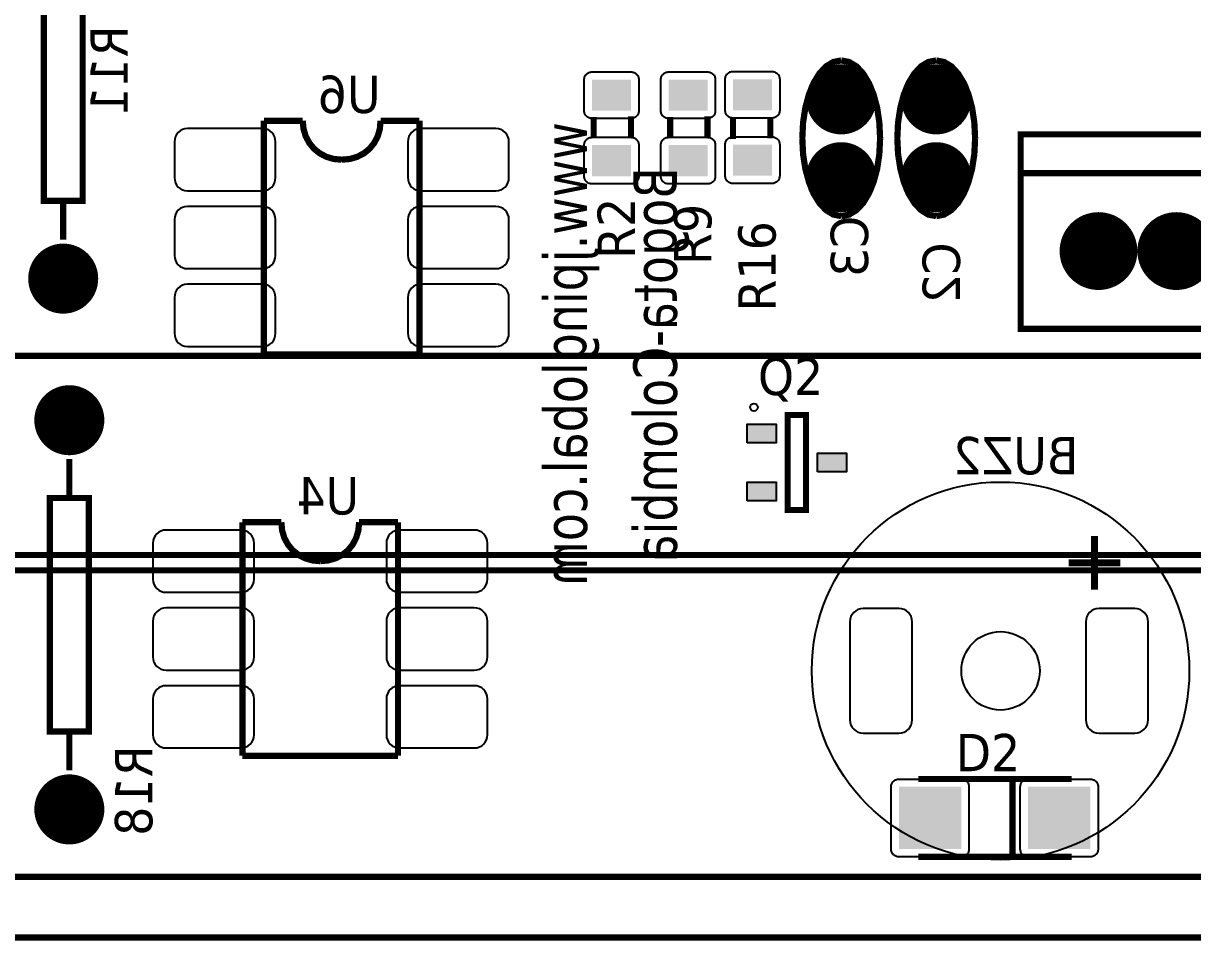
# Model space of a CAD drawing. Header units: millimetres. Extents: x 123.5 to 144.3, y 105.4 to 121.6.
# Drawn here: x 131.289 to 133.994, y 109.622 to 111.743 of the extents above; entities that cross this region are included whole.
import ezdxf

# ---------------------------------------------------------------- set-up
doc = ezdxf.new("R2010")
doc.units = ezdxf.units.MM
doc.layers.add('DESC', color=250, linetype='Continuous')
doc.styles.get("Standard").update_dxf_attribs({"font": 'tahoma.ttf'})

# ---------------------------------------------------------------- blocks, each defined once
blk = doc.blocks.new('RPAD')
blk.add_trace([(-0.5, -0.5), (-0.5, 0.5), (0.5, -0.5), (0.5, 0.5)])
blk = doc.blocks.new('EPAD')
at = {"const_width": 0.5}
blk.add_lwpolyline([(-0.25, 0, 1), (0.25, 0, 1)], format="xyb", close=True, dxfattribs=at)
blk = doc.blocks.new('CFLH-V Card')
for points, const_width in [([(125.6193, 110.8911), (131.2538, 110.8911), (131.2538, 114.343), (125.6193, 114.343), (125.6193, 110.8911)], 0.008), ([(125.6193, 110.8911), (131.2538, 110.8911), (131.2538, 114.343), (125.6193, 114.343), (125.6193, 110.8911)], 0.008), ([(125.6193, 110.8911), (131.2538, 110.8911), (131.2538, 114.343), (125.6193, 114.343), (125.6193, 110.8911)], 0.008), ([(127.988, 111.8375), (128.038, 111.8375), (128.038, 112.1375), (127.988, 112.1375), (127.988, 111.8375)], 0.008), ([(127.988, 111.8375), (128.038, 111.8375), (128.038, 112.1375), (127.988, 112.1375), (127.988, 111.8375)], 0.008), ([(127.988, 111.8375), (128.038, 111.8375), (128.038, 112.1375), (127.988, 112.1375), (127.988, 111.8375)], 0.008), ([(129.013, 112.0178), (129.0029, 112.0158), (128.9934, 112.0101), (128.9849, 112.0009), (128.9775, 111.9888), (128.9715, 111.9741), (128.9669, 111.9571), (128.964, 111.9382), (128.963, 111.9178)], 0.008), ([(129.013, 112.0178), (129.0029, 112.0158), (128.9934, 112.0101), (128.9849, 112.0009), (128.9775, 111.9888), (128.9715, 111.9741), (128.9669, 111.9571), (128.964, 111.9382), (128.963, 111.9178)], 0.008), ([(129.013, 112.0178), (129.0029, 112.0158), (128.9934, 112.0101), (128.9849, 112.0009), (128.9775, 111.9888), (128.9715, 111.9741), (128.9669, 111.9571), (128.964, 111.9382), (128.963, 111.9178)], 0.008), ([(129.013, 112.0178), (129.0232, 112.0158), (129.0327, 112.0101), (129.0412, 112.0009), (129.0485, 111.9888), (129.0546, 111.9741), (129.0592, 111.9571), (129.062, 111.9382), (129.063, 111.9178)], 0.008), ([(129.013, 112.0178), (129.0232, 112.0158), (129.0327, 112.0101), (129.0412, 112.0009), (129.0485, 111.9888), (129.0546, 111.9741), (129.0592, 111.9571), (129.062, 111.9382), (129.063, 111.9178)], 0.008), ([(129.013, 112.0178), (129.0232, 112.0158), (129.0327, 112.0101), (129.0412, 112.0009), (129.0485, 111.9888), (129.0546, 111.9741), (129.0592, 111.9571), (129.062, 111.9382), (129.063, 111.9178)], 0.008), ([(129.1351, 112.0178), (129.1249, 112.0158), (129.1155, 112.0101), (129.107, 112.0009), (129.0996, 111.9888), (129.0935, 111.9741), (129.089, 111.9571), (129.0861, 111.9382), (129.0851, 111.9178)], 0.008), ([(129.1351, 112.0178), (129.1249, 112.0158), (129.1155, 112.0101), (129.107, 112.0009), (129.0996, 111.9888), (129.0935, 111.9741), (129.089, 111.9571), (129.0861, 111.9382), (129.0851, 111.9178)], 0.008), ([(129.1351, 112.0178), (129.1249, 112.0158), (129.1155, 112.0101), (129.107, 112.0009), (129.0996, 111.9888), (129.0935, 111.9741), (129.089, 111.9571), (129.0861, 111.9382), (129.0851, 111.9178)], 0.008), ([(129.1351, 112.0178), (129.1453, 112.0158), (129.1547, 112.0101), (129.1632, 112.0009), (129.1706, 111.9888), (129.1766, 111.9741), (129.1812, 111.9571), (129.1841, 111.9382), (129.1851, 111.9178)], 0.008), ([(129.1351, 112.0178), (129.1453, 112.0158), (129.1547, 112.0101), (129.1632, 112.0009), (129.1706, 111.9888), (129.1766, 111.9741), (129.1812, 111.9571), (129.1841, 111.9382), (129.1851, 111.9178)], 0.008), ([(129.1351, 112.0178), (129.1453, 112.0158), (129.1547, 112.0101), (129.1632, 112.0009), (129.1706, 111.9888), (129.1766, 111.9741), (129.1812, 111.9571), (129.1841, 111.9382), (129.1851, 111.9178)], 0.008), ([(128.6948, 111.9181), (128.6948, 111.9451)], 0.008), ([(128.6948, 111.9181), (128.6948, 111.9451)], 0.008), ([(128.6948, 111.9181), (128.6948, 111.9451)], 0.008), ([(128.7428, 111.9181), (128.7428, 111.9461)], 0.008), ([(128.7428, 111.9181), (128.7428, 111.9461)], 0.008), ([(128.7428, 111.9181), (128.7428, 111.9461)], 0.008), ([(128.7932, 111.9181), (128.7932, 111.9451)], 0.008), ([(128.7932, 111.9181), (128.7932, 111.9451)], 0.008), ([(128.7932, 111.9181), (128.7932, 111.9451)], 0.008), ([(128.8412, 111.9181), (128.8412, 111.9461)], 0.008), ([(128.8412, 111.9181), (128.8412, 111.9461)], 0.008), ([(128.8412, 111.9181), (128.8412, 111.9461)], 0.008), ([(128.8739, 111.9447), (128.8739, 111.9167)], 0.008), ([(128.8739, 111.9447), (128.8739, 111.9167)], 0.008), ([(128.8739, 111.9447), (128.8739, 111.9167)], 0.008), ([(128.9219, 111.9447), (128.9219, 111.9177)], 0.008), ([(128.9219, 111.9447), (128.9219, 111.9177)], 0.008), ([(128.9219, 111.9447), (128.9219, 111.9177)], 0.008), ([(128.3209, 111.9403), (128.2709, 111.9403)], 0.008), ([(128.2709, 111.9403), (128.2709, 111.6403)], 0.008), ([(128.3209, 111.9403), (128.2709, 111.9403)], 0.008), ([(128.2709, 111.9403), (128.2709, 111.6403)], 0.008), ([(128.3209, 111.9403), (128.2709, 111.9403)], 0.008), ([(128.2709, 111.9403), (128.2709, 111.6403)], 0.008), ([(128.3709, 111.8903), (128.3607, 111.8912), (128.3513, 111.894), (128.3428, 111.8984), (128.3354, 111.9044), (128.3294, 111.9117), (128.3248, 111.9202), (128.3219, 111.9298), (128.3209, 111.9403)], 0.008), ([(128.3709, 111.8903), (128.3607, 111.8912), (128.3513, 111.894), (128.3428, 111.8984), (128.3354, 111.9044), (128.3294, 111.9117), (128.3248, 111.9202), (128.3219, 111.9298), (128.3209, 111.9403)], 0.008), ([(128.3709, 111.8903), (128.3607, 111.8912), (128.3513, 111.894), (128.3428, 111.8984), (128.3354, 111.9044), (128.3294, 111.9117), (128.3248, 111.9202), (128.3219, 111.9298), (128.3209, 111.9403)], 0.008), ([(128.3709, 111.8903), (128.3814, 111.8912), (128.391, 111.894), (128.3995, 111.8984), (128.4068, 111.9044), (128.4127, 111.9117), (128.4172, 111.9202), (128.42, 111.9298), (128.4209, 111.9403)], 0.008), ([(128.3709, 111.8903), (128.3814, 111.8912), (128.391, 111.894), (128.3995, 111.8984), (128.4068, 111.9044), (128.4127, 111.9117), (128.4172, 111.9202), (128.42, 111.9298), (128.4209, 111.9403)], 0.008), ([(128.3709, 111.8903), (128.3814, 111.8912), (128.391, 111.894), (128.3995, 111.8984), (128.4068, 111.9044), (128.4127, 111.9117), (128.4172, 111.9202), (128.42, 111.9298), (128.4209, 111.9403)], 0.008), ([(128.4709, 111.9403), (128.4209, 111.9403)], 0.008), ([(128.4709, 111.9403), (128.4209, 111.9403)], 0.008), ([(128.4709, 111.9403), (128.4209, 111.9403)], 0.008), ([(128.4709, 111.9403), (128.4709, 111.6403)], 0.008), ([(128.4709, 111.9403), (128.4709, 111.6403)], 0.008), ([(128.4709, 111.9403), (128.4709, 111.6403)], 0.008), ([(129.013, 111.8178), (129.0029, 111.8198), (128.9934, 111.8256), (128.9849, 111.8347), (128.9775, 111.8468), (128.9715, 111.8616), (128.9669, 111.8786), (128.964, 111.8974), (128.963, 111.9178)], 0.008), ([(129.013, 111.8178), (129.0029, 111.8198), (128.9934, 111.8256), (128.9849, 111.8347), (128.9775, 111.8468), (128.9715, 111.8616), (128.9669, 111.8786), (128.964, 111.8974), (128.963, 111.9178)], 0.008), ([(129.013, 111.8178), (129.0029, 111.8198), (128.9934, 111.8256), (128.9849, 111.8347), (128.9775, 111.8468), (128.9715, 111.8616), (128.9669, 111.8786), (128.964, 111.8974), (128.963, 111.9178)], 0.008), ([(129.013, 111.8178), (129.0232, 111.8198), (129.0327, 111.8256), (129.0412, 111.8347), (129.0485, 111.8468), (129.0546, 111.8616), (129.0592, 111.8786), (129.062, 111.8974), (129.063, 111.9178)], 0.008), ([(129.013, 111.8178), (129.0232, 111.8198), (129.0327, 111.8256), (129.0412, 111.8347), (129.0485, 111.8468), (129.0546, 111.8616), (129.0592, 111.8786), (129.062, 111.8974), (129.063, 111.9178)], 0.008), ([(129.013, 111.8178), (129.0232, 111.8198), (129.0327, 111.8256), (129.0412, 111.8347), (129.0485, 111.8468), (129.0546, 111.8616), (129.0592, 111.8786), (129.062, 111.8974), (129.063, 111.9178)], 0.008), ([(129.1351, 111.8178), (129.1249, 111.8198), (129.1155, 111.8256), (129.107, 111.8347), (129.0996, 111.8468), (129.0935, 111.8616), (129.089, 111.8786), (129.0861, 111.8974), (129.0851, 111.9178)], 0.008), ([(129.1351, 111.8178), (129.1249, 111.8198), (129.1155, 111.8256), (129.107, 111.8347), (129.0996, 111.8468), (129.0935, 111.8616), (129.089, 111.8786), (129.0861, 111.8974), (129.0851, 111.9178)], 0.008), ([(129.1351, 111.8178), (129.1249, 111.8198), (129.1155, 111.8256), (129.107, 111.8347), (129.0996, 111.8468), (129.0935, 111.8616), (129.089, 111.8786), (129.0861, 111.8974), (129.0851, 111.9178)], 0.008), ([(129.1351, 111.8178), (129.1453, 111.8198), (129.1547, 111.8256), (129.1632, 111.8347), (129.1706, 111.8468), (129.1766, 111.8616), (129.1812, 111.8786), (129.1841, 111.8974), (129.1851, 111.9178)], 0.008), ([(129.1351, 111.8178), (129.1453, 111.8198), (129.1547, 111.8256), (129.1632, 111.8347), (129.1706, 111.8468), (129.1766, 111.8616), (129.1812, 111.8786), (129.1841, 111.8974), (129.1851, 111.9178)], 0.008), ([(129.1351, 111.8178), (129.1453, 111.8198), (129.1547, 111.8256), (129.1632, 111.8347), (129.1706, 111.8468), (129.1766, 111.8616), (129.1812, 111.8786), (129.1841, 111.8974), (129.1851, 111.9178)], 0.008), ([(129.2437, 111.6729), (130.1437, 111.6729), (130.1437, 111.9229), (129.2437, 111.9229), (129.2437, 111.6729)], 0.008), ([(129.2437, 111.6729), (130.1437, 111.6729), (130.1437, 111.9229), (129.2437, 111.9229), (129.2437, 111.6729)], 0.008), ([(129.2437, 111.6729), (130.1437, 111.6729), (130.1437, 111.9229), (129.2437, 111.9229), (129.2437, 111.6729)], 0.008), ([(130.1437, 111.8729), (129.2437, 111.8729)], 0.008), ([(130.1437, 111.8729), (129.2437, 111.8729)], 0.008), ([(130.1437, 111.8729), (129.2437, 111.8729)], 0.008), ([(128.013, 111.7875), (128.013, 111.8375)], 0.008), ([(128.013, 111.7875), (128.013, 111.8375)], 0.008), ([(128.013, 111.7875), (128.013, 111.8375)], 0.008), ([(130.7524, 111.6383), (127.7603, 111.6383)], 0.008), ([(130.7524, 111.6383), (127.7603, 111.6383)], 0.008), ([(130.7524, 111.6383), (127.7603, 111.6383)], 0.008), ([(128.4709, 111.6403), (128.2709, 111.6403)], 0.008), ([(128.4709, 111.6403), (128.2709, 111.6403)], 0.008), ([(128.4709, 111.6403), (128.2709, 111.6403)], 0.008), ([(128.9441, 111.4403), (128.9678, 111.4403), (128.9678, 111.5623), (128.9441, 111.5623), (128.9441, 111.4403)], 0.00787), ([(128.9441, 111.4403), (128.9678, 111.4403), (128.9678, 111.5623), (128.9441, 111.5623), (128.9441, 111.4403)], 0.00787), ([(128.9441, 111.4403), (128.9678, 111.4403), (128.9678, 111.5623), (128.9441, 111.5623), (128.9441, 111.4403)], 0.00787), ([(128.0209, 111.4556), (128.0209, 111.5056)], 0.008), ([(128.0209, 111.4556), (128.0209, 111.5056)], 0.008), ([(128.0209, 111.4556), (128.0209, 111.5056)], 0.008), ([(127.9959, 111.1556), (128.0459, 111.1556), (128.0459, 111.4556), (127.9959, 111.4556), (127.9959, 111.1556)], 0.008), ([(127.9959, 111.1556), (128.0459, 111.1556), (128.0459, 111.4556), (127.9959, 111.4556), (127.9959, 111.1556)], 0.008), ([(127.9959, 111.1556), (128.0459, 111.1556), (128.0459, 111.4556), (127.9959, 111.4556), (127.9959, 111.1556)], 0.008), ([(128.2934, 111.4245), (128.2434, 111.4245)], 0.008), ([(128.2434, 111.4245), (128.2434, 111.1245)], 0.008), ([(128.2934, 111.4245), (128.2434, 111.4245)], 0.008), ([(128.2434, 111.4245), (128.2434, 111.1245)], 0.008), ([(128.2934, 111.4245), (128.2434, 111.4245)], 0.008), ([(128.2434, 111.4245), (128.2434, 111.1245)], 0.008), ([(128.3434, 111.3745), (128.3332, 111.3755), (128.3237, 111.3783), (128.3152, 111.3827), (128.3079, 111.3886), (128.3018, 111.396), (128.2972, 111.4045), (128.2944, 111.414), (128.2934, 111.4245)], 0.008), ([(128.3434, 111.3745), (128.3332, 111.3755), (128.3237, 111.3783), (128.3152, 111.3827), (128.3079, 111.3886), (128.3018, 111.396), (128.2972, 111.4045), (128.2944, 111.414), (128.2934, 111.4245)], 0.008), ([(128.3434, 111.3745), (128.3332, 111.3755), (128.3237, 111.3783), (128.3152, 111.3827), (128.3079, 111.3886), (128.3018, 111.396), (128.2972, 111.4045), (128.2944, 111.414), (128.2934, 111.4245)], 0.008), ([(128.3434, 111.3745), (128.3538, 111.3755), (128.3634, 111.3783), (128.3719, 111.3827), (128.3792, 111.3886), (128.3852, 111.396), (128.3896, 111.4045), (128.3924, 111.414), (128.3934, 111.4245)], 0.008), ([(128.3434, 111.3745), (128.3538, 111.3755), (128.3634, 111.3783), (128.3719, 111.3827), (128.3792, 111.3886), (128.3852, 111.396), (128.3896, 111.4045), (128.3924, 111.414), (128.3934, 111.4245)], 0.008), ([(128.3434, 111.3745), (128.3538, 111.3755), (128.3634, 111.3783), (128.3719, 111.3827), (128.3792, 111.3886), (128.3852, 111.396), (128.3896, 111.4045), (128.3924, 111.414), (128.3934, 111.4245)], 0.008), ([(128.4434, 111.4245), (128.3934, 111.4245)], 0.008), ([(128.4434, 111.4245), (128.3934, 111.4245)], 0.008), ([(128.4434, 111.4245), (128.3934, 111.4245)], 0.008), ([(128.4434, 111.4245), (128.4434, 111.1245)], 0.008), ([(128.4434, 111.4245), (128.4434, 111.1245)], 0.008), ([(128.4434, 111.4245), (128.4434, 111.1245)], 0.008), ([(131.1264, 111.3824), (127.3863, 111.3824)], 0.008), ([(131.1264, 111.3824), (127.3863, 111.3824)], 0.008), ([(131.1264, 111.3824), (127.3863, 111.3824)], 0.008), ([(131.1461, 111.3627), (127.3666, 111.3627)], 0.008), ([(131.1461, 111.3627), (127.3666, 111.3627)], 0.008), ([(131.1461, 111.3627), (127.3666, 111.3627)], 0.008), ([(128.0209, 111.1056), (128.0209, 111.1556)], 0.008), ([(128.0209, 111.1056), (128.0209, 111.1556)], 0.008), ([(128.0209, 111.1056), (128.0209, 111.1556)], 0.008), ([(128.4434, 111.1245), (128.2434, 111.1245)], 0.008), ([(128.4434, 111.1245), (128.2434, 111.1245)], 0.008), ([(128.4434, 111.1245), (128.2434, 111.1245)], 0.008), ([(129.1122, 111.0946), (129.3092, 111.0946)], 0.008), ([(129.1122, 111.0946), (129.3092, 111.0946)], 0.008), ([(129.1122, 111.0946), (129.3092, 111.0946)], 0.008), ([(129.2332, 111.0946), (129.2332, 110.9946)], 0.008), ([(129.2332, 111.0946), (129.2332, 110.9946)], 0.008), ([(129.2332, 111.0946), (129.2332, 110.9946)], 0.008), ([(129.3092, 110.9946), (129.1122, 110.9946)], 0.008), ([(129.3092, 110.9946), (129.1122, 110.9946)], 0.008), ([(129.3092, 110.9946), (129.1122, 110.9946)], 0.008), ([(131.1855, 110.969), (127.3272, 110.969)], 0.008), ([(131.1855, 110.969), (127.3272, 110.969)], 0.008), ([(131.1855, 110.969), (127.3272, 110.969)], 0.008)]:
    blk.add_lwpolyline(points, dxfattribs=dict(const_width=const_width))
for points in [[(128.6828, 111.9531), (128.6828, 111.9931), (128.6828, 111.9941), (128.683, 111.9951), (128.6832, 111.9961), (128.6835, 111.997), (128.6839, 111.9979), (128.6844, 111.9987), (128.685, 111.9995), (128.6857, 112.0002), (128.6864, 112.0008), (128.6871, 112.0014), (128.688, 112.0019), (128.6888, 112.0023), (128.6898, 112.0026), (128.6907, 112.0029), (128.6917, 112.003), (128.6928, 112.0031), (128.7428, 112.0031), (128.7438, 112.003), (128.7448, 112.0029), (128.7458, 112.0026), (128.7467, 112.0023), (128.7476, 112.0019), (128.7484, 112.0014), (128.7492, 112.0008), (128.7499, 112.0002), (128.7505, 111.9995), (128.7511, 111.9987), (128.7516, 111.9979), (128.752, 111.997), (128.7523, 111.9961), (128.7526, 111.9951), (128.7527, 111.9941), (128.7528, 111.9931), (128.7528, 111.9531), (128.7527, 111.952), (128.7526, 111.951), (128.7523, 111.9501), (128.752, 111.9491), (128.7516, 111.9483), (128.7511, 111.9474), (128.7505, 111.9467), (128.7499, 111.946), (128.7492, 111.9453), (128.7484, 111.9448), (128.7476, 111.9443), (128.7467, 111.9439), (128.7458, 111.9435), (128.7448, 111.9433), (128.7438, 111.9431), (128.7428, 111.9431), (128.6928, 111.9431), (128.6917, 111.9431), (128.6907, 111.9433), (128.6898, 111.9435), (128.6888, 111.9439), (128.688, 111.9443), (128.6871, 111.9448), (128.6864, 111.9453), (128.6857, 111.946), (128.685, 111.9467), (128.6844, 111.9474), (128.6839, 111.9483), (128.6835, 111.9491), (128.6832, 111.9501), (128.683, 111.951), (128.6828, 111.952), (128.6828, 111.9531)], [(128.7812, 111.9531), (128.7812, 111.9931), (128.7812, 111.9941), (128.7814, 111.9951), (128.7816, 111.9961), (128.782, 111.997), (128.7824, 111.9979), (128.7829, 111.9987), (128.7834, 111.9995), (128.7841, 112.0002), (128.7848, 112.0008), (128.7856, 112.0014), (128.7864, 112.0019), (128.7873, 112.0023), (128.7882, 112.0026), (128.7891, 112.0029), (128.7901, 112.003), (128.7912, 112.0031), (128.8412, 112.0031), (128.8422, 112.003), (128.8432, 112.0029), (128.8442, 112.0026), (128.8451, 112.0023), (128.846, 112.0019), (128.8468, 112.0014), (128.8476, 112.0008), (128.8483, 112.0002), (128.8489, 111.9995), (128.8495, 111.9987), (128.85, 111.9979), (128.8504, 111.997), (128.8507, 111.9961), (128.851, 111.9951), (128.8511, 111.9941), (128.8512, 111.9931), (128.8512, 111.9531), (128.8511, 111.952), (128.851, 111.951), (128.8507, 111.9501), (128.8504, 111.9491), (128.85, 111.9483), (128.8495, 111.9474), (128.8489, 111.9467), (128.8483, 111.946), (128.8476, 111.9453), (128.8468, 111.9448), (128.846, 111.9443), (128.8451, 111.9439), (128.8442, 111.9435), (128.8432, 111.9433), (128.8422, 111.9431), (128.8412, 111.9431), (128.7912, 111.9431), (128.7901, 111.9431), (128.7891, 111.9433), (128.7882, 111.9435), (128.7873, 111.9439), (128.7864, 111.9443), (128.7856, 111.9448), (128.7848, 111.9453), (128.7841, 111.946), (128.7834, 111.9467), (128.7829, 111.9474), (128.7824, 111.9483), (128.782, 111.9491), (128.7816, 111.9501), (128.7814, 111.951), (128.7812, 111.952), (128.7812, 111.9531)], [(128.9339, 111.9937), (128.9339, 111.9537), (128.9338, 111.9527), (128.9337, 111.9517), (128.9334, 111.9507), (128.9331, 111.9498), (128.9327, 111.9489), (128.9322, 111.9481), (128.9316, 111.9473), (128.931, 111.9466), (128.9303, 111.946), (128.9295, 111.9454), (128.9287, 111.9449), (128.9278, 111.9445), (128.9269, 111.9442), (128.9259, 111.9439), (128.9249, 111.9438), (128.9239, 111.9437), (128.8739, 111.9437), (128.8728, 111.9438), (128.8718, 111.9439), (128.8709, 111.9442), (128.8699, 111.9445), (128.8691, 111.9449), (128.8682, 111.9454), (128.8675, 111.946), (128.8668, 111.9466), (128.8661, 111.9473), (128.8655, 111.9481), (128.8651, 111.9489), (128.8646, 111.9498), (128.8643, 111.9507), (128.8641, 111.9517), (128.8639, 111.9527), (128.8639, 111.9537), (128.8639, 111.9937), (128.8639, 111.9948), (128.8641, 111.9958), (128.8643, 111.9967), (128.8646, 111.9977), (128.8651, 111.9985), (128.8655, 111.9994), (128.8661, 112.0001), (128.8668, 112.0008), (128.8675, 112.0015), (128.8682, 112.002), (128.8691, 112.0025), (128.8699, 112.003), (128.8709, 112.0033), (128.8718, 112.0035), (128.8728, 112.0037), (128.8739, 112.0037), (128.9239, 112.0037), (128.9249, 112.0037), (128.9259, 112.0035), (128.9269, 112.0033), (128.9278, 112.003), (128.9287, 112.0025), (128.9295, 112.002), (128.9303, 112.0015), (128.931, 112.0008), (128.9316, 112.0001), (128.9322, 111.9994), (128.9327, 111.9985), (128.9331, 111.9977), (128.9334, 111.9967), (128.9337, 111.9958), (128.9338, 111.9948), (128.9339, 111.9937)], [(128.1559, 111.9133), (128.1559, 111.8673), (128.1563, 111.8638), (128.1572, 111.8606), (128.1588, 111.8577), (128.1608, 111.8552), (128.1633, 111.8531), (128.1662, 111.8516), (128.1694, 111.8506), (128.1729, 111.8503), (128.2689, 111.8503), (128.2724, 111.8506), (128.2756, 111.8516), (128.2785, 111.8531), (128.281, 111.8552), (128.2831, 111.8577), (128.2846, 111.8606), (128.2856, 111.8638), (128.2859, 111.8673), (128.2859, 111.9133), (128.2856, 111.9167), (128.2846, 111.92), (128.2831, 111.9228), (128.281, 111.9253), (128.2785, 111.9274), (128.2756, 111.929), (128.2724, 111.9299), (128.2689, 111.9303), (128.1729, 111.9303), (128.1694, 111.9299), (128.1662, 111.929), (128.1633, 111.9274), (128.1608, 111.9253), (128.1588, 111.9228), (128.1572, 111.92), (128.1563, 111.9167), (128.1559, 111.9133)], [(128.4559, 111.9133), (128.4559, 111.8673), (128.4563, 111.8638), (128.4572, 111.8606), (128.4588, 111.8577), (128.4608, 111.8552), (128.4633, 111.8531), (128.4662, 111.8516), (128.4694, 111.8506), (128.4729, 111.8503), (128.5689, 111.8503), (128.5724, 111.8506), (128.5756, 111.8516), (128.5785, 111.8531), (128.581, 111.8552), (128.5831, 111.8577), (128.5846, 111.8606), (128.5856, 111.8638), (128.5859, 111.8673), (128.5859, 111.9133), (128.5856, 111.9167), (128.5846, 111.92), (128.5831, 111.9228), (128.581, 111.9253), (128.5785, 111.9274), (128.5756, 111.929), (128.5724, 111.9299), (128.5689, 111.9303), (128.4729, 111.9303), (128.4694, 111.9299), (128.4662, 111.929), (128.4633, 111.9274), (128.4608, 111.9253), (128.4588, 111.9228), (128.4572, 111.92), (128.4563, 111.9167), (128.4559, 111.9133)], [(128.6828, 111.8691), (128.6828, 111.9091), (128.6828, 111.9101), (128.683, 111.9111), (128.6832, 111.9121), (128.6835, 111.913), (128.6839, 111.9139), (128.6844, 111.9147), (128.685, 111.9155), (128.6857, 111.9162), (128.6864, 111.9168), (128.6871, 111.9174), (128.688, 111.9179), (128.6888, 111.9183), (128.6898, 111.9186), (128.6907, 111.9189), (128.6917, 111.919), (128.6928, 111.9191), (128.7428, 111.9191), (128.7438, 111.919), (128.7448, 111.9189), (128.7458, 111.9186), (128.7467, 111.9183), (128.7476, 111.9179), (128.7484, 111.9174), (128.7492, 111.9168), (128.7499, 111.9162), (128.7505, 111.9155), (128.7511, 111.9147), (128.7516, 111.9139), (128.752, 111.913), (128.7523, 111.9121), (128.7526, 111.9111), (128.7527, 111.9101), (128.7528, 111.9091), (128.7528, 111.8691), (128.7527, 111.868), (128.7526, 111.867), (128.7523, 111.8661), (128.752, 111.8651), (128.7516, 111.8643), (128.7511, 111.8634), (128.7505, 111.8627), (128.7499, 111.862), (128.7492, 111.8613), (128.7484, 111.8608), (128.7476, 111.8603), (128.7467, 111.8599), (128.7458, 111.8595), (128.7448, 111.8593), (128.7438, 111.8591), (128.7428, 111.8591), (128.6928, 111.8591), (128.6917, 111.8591), (128.6907, 111.8593), (128.6898, 111.8595), (128.6888, 111.8599), (128.688, 111.8603), (128.6871, 111.8608), (128.6864, 111.8613), (128.6857, 111.862), (128.685, 111.8627), (128.6844, 111.8634), (128.6839, 111.8643), (128.6835, 111.8651), (128.6832, 111.8661), (128.683, 111.867), (128.6828, 111.868), (128.6828, 111.8691)], [(128.7812, 111.8691), (128.7812, 111.9091), (128.7812, 111.9101), (128.7814, 111.9111), (128.7816, 111.9121), (128.782, 111.913), (128.7824, 111.9139), (128.7829, 111.9147), (128.7834, 111.9155), (128.7841, 111.9162), (128.7848, 111.9168), (128.7856, 111.9174), (128.7864, 111.9179), (128.7873, 111.9183), (128.7882, 111.9186), (128.7891, 111.9189), (128.7901, 111.919), (128.7912, 111.9191), (128.8412, 111.9191), (128.8422, 111.919), (128.8432, 111.9189), (128.8442, 111.9186), (128.8451, 111.9183), (128.846, 111.9179), (128.8468, 111.9174), (128.8476, 111.9168), (128.8483, 111.9162), (128.8489, 111.9155), (128.8495, 111.9147), (128.85, 111.9139), (128.8504, 111.913), (128.8507, 111.9121), (128.851, 111.9111), (128.8511, 111.9101), (128.8512, 111.9091), (128.8512, 111.8691), (128.8511, 111.868), (128.851, 111.867), (128.8507, 111.8661), (128.8504, 111.8651), (128.85, 111.8643), (128.8495, 111.8634), (128.8489, 111.8627), (128.8483, 111.862), (128.8476, 111.8613), (128.8468, 111.8608), (128.846, 111.8603), (128.8451, 111.8599), (128.8442, 111.8595), (128.8432, 111.8593), (128.8422, 111.8591), (128.8412, 111.8591), (128.7912, 111.8591), (128.7901, 111.8591), (128.7891, 111.8593), (128.7882, 111.8595), (128.7873, 111.8599), (128.7864, 111.8603), (128.7856, 111.8608), (128.7848, 111.8613), (128.7841, 111.862), (128.7834, 111.8627), (128.7829, 111.8634), (128.7824, 111.8643), (128.782, 111.8651), (128.7816, 111.8661), (128.7814, 111.867), (128.7812, 111.868), (128.7812, 111.8691)], [(128.9339, 111.9097), (128.9339, 111.8697), (128.9338, 111.8687), (128.9337, 111.8677), (128.9334, 111.8667), (128.9331, 111.8658), (128.9327, 111.8649), (128.9322, 111.8641), (128.9316, 111.8633), (128.931, 111.8626), (128.9303, 111.862), (128.9295, 111.8614), (128.9287, 111.8609), (128.9278, 111.8605), (128.9269, 111.8602), (128.9259, 111.8599), (128.9249, 111.8598), (128.9239, 111.8597), (128.8739, 111.8597), (128.8728, 111.8598), (128.8718, 111.8599), (128.8709, 111.8602), (128.8699, 111.8605), (128.8691, 111.8609), (128.8682, 111.8614), (128.8675, 111.862), (128.8668, 111.8626), (128.8661, 111.8633), (128.8655, 111.8641), (128.8651, 111.8649), (128.8646, 111.8658), (128.8643, 111.8667), (128.8641, 111.8677), (128.8639, 111.8687), (128.8639, 111.8697), (128.8639, 111.9097), (128.8639, 111.9108), (128.8641, 111.9118), (128.8643, 111.9127), (128.8646, 111.9137), (128.8651, 111.9145), (128.8655, 111.9154), (128.8661, 111.9161), (128.8668, 111.9168), (128.8675, 111.9175), (128.8682, 111.918), (128.8691, 111.9185), (128.8699, 111.919), (128.8709, 111.9193), (128.8718, 111.9195), (128.8728, 111.9197), (128.8739, 111.9197), (128.9239, 111.9197), (128.9249, 111.9197), (128.9259, 111.9195), (128.9269, 111.9193), (128.9278, 111.919), (128.9287, 111.9185), (128.9295, 111.918), (128.9303, 111.9175), (128.931, 111.9168), (128.9316, 111.9161), (128.9322, 111.9154), (128.9327, 111.9145), (128.9331, 111.9137), (128.9334, 111.9127), (128.9337, 111.9118), (128.9338, 111.9108), (128.9339, 111.9097)], [(128.1559, 111.8133), (128.1559, 111.7673), (128.1563, 111.7638), (128.1572, 111.7606), (128.1588, 111.7577), (128.1608, 111.7552), (128.1633, 111.7531), (128.1662, 111.7516), (128.1694, 111.7506), (128.1729, 111.7503), (128.2689, 111.7503), (128.2724, 111.7506), (128.2756, 111.7516), (128.2785, 111.7531), (128.281, 111.7552), (128.2831, 111.7577), (128.2846, 111.7606), (128.2856, 111.7638), (128.2859, 111.7673), (128.2859, 111.8133), (128.2856, 111.8167), (128.2846, 111.82), (128.2831, 111.8228), (128.281, 111.8253), (128.2785, 111.8274), (128.2756, 111.829), (128.2724, 111.8299), (128.2689, 111.8303), (128.1729, 111.8303), (128.1694, 111.8299), (128.1662, 111.829), (128.1633, 111.8274), (128.1608, 111.8253), (128.1588, 111.8228), (128.1572, 111.82), (128.1563, 111.8167), (128.1559, 111.8133)], [(128.4559, 111.8133), (128.4559, 111.7673), (128.4563, 111.7638), (128.4572, 111.7606), (128.4588, 111.7577), (128.4608, 111.7552), (128.4633, 111.7531), (128.4662, 111.7516), (128.4694, 111.7506), (128.4729, 111.7503), (128.5689, 111.7503), (128.5724, 111.7506), (128.5756, 111.7516), (128.5785, 111.7531), (128.581, 111.7552), (128.5831, 111.7577), (128.5846, 111.7606), (128.5856, 111.7638), (128.5859, 111.7673), (128.5859, 111.8133), (128.5856, 111.8167), (128.5846, 111.82), (128.5831, 111.8228), (128.581, 111.8253), (128.5785, 111.8274), (128.5756, 111.829), (128.5724, 111.8299), (128.5689, 111.8303), (128.4729, 111.8303), (128.4694, 111.8299), (128.4662, 111.829), (128.4633, 111.8274), (128.4608, 111.8253), (128.4588, 111.8228), (128.4572, 111.82), (128.4563, 111.8167), (128.4559, 111.8133)], [(128.1559, 111.7133), (128.1559, 111.6673), (128.1563, 111.6638), (128.1572, 111.6606), (128.1588, 111.6577), (128.1608, 111.6552), (128.1633, 111.6531), (128.1662, 111.6516), (128.1694, 111.6506), (128.1729, 111.6503), (128.2689, 111.6503), (128.2724, 111.6506), (128.2756, 111.6516), (128.2785, 111.6531), (128.281, 111.6552), (128.2831, 111.6577), (128.2846, 111.6606), (128.2856, 111.6638), (128.2859, 111.6673), (128.2859, 111.7133), (128.2856, 111.7167), (128.2846, 111.72), (128.2831, 111.7228), (128.281, 111.7253), (128.2785, 111.7274), (128.2756, 111.729), (128.2724, 111.7299), (128.2689, 111.7303), (128.1729, 111.7303), (128.1694, 111.7299), (128.1662, 111.729), (128.1633, 111.7274), (128.1608, 111.7253), (128.1588, 111.7228), (128.1572, 111.72), (128.1563, 111.7167), (128.1559, 111.7133)], [(128.4559, 111.7133), (128.4559, 111.6673), (128.4563, 111.6638), (128.4572, 111.6606), (128.4588, 111.6577), (128.4608, 111.6552), (128.4633, 111.6531), (128.4662, 111.6516), (128.4694, 111.6506), (128.4729, 111.6503), (128.5689, 111.6503), (128.5724, 111.6506), (128.5756, 111.6516), (128.5785, 111.6531), (128.581, 111.6552), (128.5831, 111.6577), (128.5846, 111.6606), (128.5856, 111.6638), (128.5859, 111.6673), (128.5859, 111.7133), (128.5856, 111.7167), (128.5846, 111.72), (128.5831, 111.7228), (128.581, 111.7253), (128.5785, 111.7274), (128.5756, 111.729), (128.5724, 111.7299), (128.5689, 111.7303), (128.4729, 111.7303), (128.4694, 111.7299), (128.4662, 111.729), (128.4633, 111.7274), (128.4608, 111.7253), (128.4588, 111.7228), (128.4572, 111.72), (128.4563, 111.7167), (128.4559, 111.7133)], [(128.8922, 111.5267), (128.8922, 111.5507), (128.9292, 111.5507), (128.9292, 111.5267), (128.8922, 111.5267)], [(128.9827, 111.4893), (128.9827, 111.5133), (129.0197, 111.5133), (129.0197, 111.4893), (128.9827, 111.4893)], [(128.8922, 111.4519), (128.8922, 111.4759), (128.9292, 111.4759), (128.9292, 111.4519), (128.8922, 111.4519)], [(128.1284, 111.3975), (128.1284, 111.3515), (128.1287, 111.348), (128.1297, 111.3448), (128.1312, 111.3419), (128.1333, 111.3394), (128.1358, 111.3374), (128.1387, 111.3358), (128.1419, 111.3349), (128.1454, 111.3345), (128.2414, 111.3345), (128.2448, 111.3349), (128.248, 111.3358), (128.2509, 111.3374), (128.2534, 111.3394), (128.2555, 111.3419), (128.257, 111.3448), (128.258, 111.348), (128.2584, 111.3515), (128.2584, 111.3975), (128.258, 111.401), (128.257, 111.4042), (128.2555, 111.4071), (128.2534, 111.4096), (128.2509, 111.4117), (128.248, 111.4132), (128.2448, 111.4142), (128.2414, 111.4145), (128.1454, 111.4145), (128.1419, 111.4142), (128.1387, 111.4132), (128.1358, 111.4117), (128.1333, 111.4096), (128.1312, 111.4071), (128.1297, 111.4042), (128.1287, 111.401), (128.1284, 111.3975)], [(128.4284, 111.3975), (128.4284, 111.3515), (128.4287, 111.348), (128.4297, 111.3448), (128.4312, 111.3419), (128.4333, 111.3394), (128.4358, 111.3374), (128.4387, 111.3358), (128.4419, 111.3349), (128.4454, 111.3345), (128.5414, 111.3345), (128.5448, 111.3349), (128.548, 111.3358), (128.5509, 111.3374), (128.5534, 111.3394), (128.5555, 111.3419), (128.557, 111.3448), (128.558, 111.348), (128.5584, 111.3515), (128.5584, 111.3975), (128.558, 111.401), (128.557, 111.4042), (128.5555, 111.4071), (128.5534, 111.4096), (128.5509, 111.4117), (128.548, 111.4132), (128.5448, 111.4142), (128.5414, 111.4145), (128.4454, 111.4145), (128.4419, 111.4142), (128.4387, 111.4132), (128.4358, 111.4117), (128.4333, 111.4096), (128.4312, 111.4071), (128.4297, 111.4042), (128.4287, 111.401), (128.4284, 111.3975)], [(128.1284, 111.2975), (128.1284, 111.2515), (128.1287, 111.248), (128.1297, 111.2448), (128.1312, 111.2419), (128.1333, 111.2394), (128.1358, 111.2374), (128.1387, 111.2358), (128.1419, 111.2349), (128.1454, 111.2345), (128.2414, 111.2345), (128.2448, 111.2349), (128.248, 111.2358), (128.2509, 111.2374), (128.2534, 111.2394), (128.2555, 111.2419), (128.257, 111.2448), (128.258, 111.248), (128.2584, 111.2515), (128.2584, 111.2975), (128.258, 111.301), (128.257, 111.3042), (128.2555, 111.3071), (128.2534, 111.3096), (128.2509, 111.3117), (128.248, 111.3132), (128.2448, 111.3142), (128.2414, 111.3145), (128.1454, 111.3145), (128.1419, 111.3142), (128.1387, 111.3132), (128.1358, 111.3117), (128.1333, 111.3096), (128.1312, 111.3071), (128.1297, 111.3042), (128.1287, 111.301), (128.1284, 111.2975)], [(128.4284, 111.2975), (128.4284, 111.2515), (128.4287, 111.248), (128.4297, 111.2448), (128.4312, 111.2419), (128.4333, 111.2394), (128.4358, 111.2374), (128.4387, 111.2358), (128.4419, 111.2349), (128.4454, 111.2345), (128.5414, 111.2345), (128.5448, 111.2349), (128.548, 111.2358), (128.5509, 111.2374), (128.5534, 111.2394), (128.5555, 111.2419), (128.557, 111.2448), (128.558, 111.248), (128.5584, 111.2515), (128.5584, 111.2975), (128.558, 111.301), (128.557, 111.3042), (128.5555, 111.3071), (128.5534, 111.3096), (128.5509, 111.3117), (128.548, 111.3132), (128.5448, 111.3142), (128.5414, 111.3145), (128.4454, 111.3145), (128.4419, 111.3142), (128.4387, 111.3132), (128.4358, 111.3117), (128.4333, 111.3096), (128.4312, 111.3071), (128.4297, 111.3042), (128.4287, 111.301), (128.4284, 111.2975)], [(129.0872, 111.3136), (129.0412, 111.3136), (129.0377, 111.3132), (129.0345, 111.3123), (129.0316, 111.3107), (129.0291, 111.3087), (129.0271, 111.3062), (129.0255, 111.3033), (129.0246, 111.3), (129.0242, 111.2966), (129.0242, 111.1706), (129.0246, 111.1671), (129.0255, 111.1639), (129.0271, 111.161), (129.0291, 111.1585), (129.0316, 111.1564), (129.0345, 111.1549), (129.0377, 111.1539), (129.0412, 111.1536), (129.0872, 111.1536), (129.0907, 111.1539), (129.0939, 111.1549), (129.0968, 111.1564), (129.0993, 111.1585), (129.1014, 111.161), (129.1029, 111.1639), (129.1039, 111.1671), (129.1042, 111.1706), (129.1042, 111.2966), (129.1039, 111.3), (129.1029, 111.3033), (129.1014, 111.3062), (129.0993, 111.3087), (129.0968, 111.3107), (129.0939, 111.3123), (129.0907, 111.3132), (129.0872, 111.3136)], [(129.3904, 111.3136), (129.3444, 111.3136), (129.3409, 111.3132), (129.3377, 111.3123), (129.3348, 111.3107), (129.3323, 111.3087), (129.3302, 111.3062), (129.3287, 111.3033), (129.3277, 111.3), (129.3274, 111.2966), (129.3274, 111.1706), (129.3277, 111.1671), (129.3287, 111.1639), (129.3302, 111.161), (129.3323, 111.1585), (129.3348, 111.1564), (129.3377, 111.1549), (129.3409, 111.1539), (129.3444, 111.1536), (129.3904, 111.1536), (129.3938, 111.1539), (129.3971, 111.1549), (129.4, 111.1564), (129.4025, 111.1585), (129.4045, 111.161), (129.4061, 111.1639), (129.407, 111.1671), (129.4074, 111.1706), (129.4074, 111.2966), (129.407, 111.3), (129.4061, 111.3033), (129.4045, 111.3062), (129.4025, 111.3087), (129.4, 111.3107), (129.3971, 111.3123), (129.3938, 111.3132), (129.3904, 111.3136)], [(128.1284, 111.1975), (128.1284, 111.1515), (128.1287, 111.148), (128.1297, 111.1448), (128.1312, 111.1419), (128.1333, 111.1394), (128.1358, 111.1374), (128.1387, 111.1358), (128.1419, 111.1349), (128.1454, 111.1345), (128.2414, 111.1345), (128.2448, 111.1349), (128.248, 111.1358), (128.2509, 111.1374), (128.2534, 111.1394), (128.2555, 111.1419), (128.257, 111.1448), (128.258, 111.148), (128.2584, 111.1515), (128.2584, 111.1975), (128.258, 111.201), (128.257, 111.2042), (128.2555, 111.2071), (128.2534, 111.2096), (128.2509, 111.2117), (128.248, 111.2132), (128.2448, 111.2142), (128.2414, 111.2145), (128.1454, 111.2145), (128.1419, 111.2142), (128.1387, 111.2132), (128.1358, 111.2117), (128.1333, 111.2096), (128.1312, 111.2071), (128.1297, 111.2042), (128.1287, 111.201), (128.1284, 111.1975)], [(128.4284, 111.1975), (128.4284, 111.1515), (128.4287, 111.148), (128.4297, 111.1448), (128.4312, 111.1419), (128.4333, 111.1394), (128.4358, 111.1374), (128.4387, 111.1358), (128.4419, 111.1349), (128.4454, 111.1345), (128.5414, 111.1345), (128.5448, 111.1349), (128.548, 111.1358), (128.5509, 111.1374), (128.5534, 111.1394), (128.5555, 111.1419), (128.557, 111.1448), (128.558, 111.148), (128.5584, 111.1515), (128.5584, 111.1975), (128.558, 111.201), (128.557, 111.2042), (128.5555, 111.2071), (128.5534, 111.2096), (128.5509, 111.2117), (128.548, 111.2132), (128.5448, 111.2142), (128.5414, 111.2145), (128.4454, 111.2145), (128.4419, 111.2142), (128.4387, 111.2132), (128.4358, 111.2117), (128.4333, 111.2096), (128.4312, 111.2071), (128.4297, 111.2042), (128.4287, 111.201), (128.4284, 111.1975)], [(129.0872, 111.0946), (129.1672, 111.0946), (129.1683, 111.0945), (129.1693, 111.0944), (129.1702, 111.0942), (129.1711, 111.0938), (129.172, 111.0934), (129.1728, 111.0929), (129.1736, 111.0923), (129.1743, 111.0917), (129.175, 111.091), (129.1755, 111.0902), (129.176, 111.0894), (129.1764, 111.0885), (129.1768, 111.0876), (129.177, 111.0866), (129.1772, 111.0856), (129.1772, 111.0846), (129.1772, 111.0046), (129.1772, 111.0036), (129.177, 111.0026), (129.1768, 111.0016), (129.1764, 111.0007), (129.176, 110.9998), (129.1755, 110.999), (129.175, 110.9982), (129.1743, 110.9975), (129.1736, 110.9968), (129.1728, 110.9963), (129.172, 110.9958), (129.1711, 110.9954), (129.1702, 110.995), (129.1693, 110.9948), (129.1683, 110.9946), (129.1672, 110.9946), (129.0872, 110.9946), (129.0862, 110.9946), (129.0852, 110.9948), (129.0842, 110.995), (129.0833, 110.9954), (129.0824, 110.9958), (129.0816, 110.9963), (129.0808, 110.9968), (129.0801, 110.9975), (129.0795, 110.9982), (129.0789, 110.999), (129.0784, 110.9998), (129.078, 111.0007), (129.0777, 111.0016), (129.0774, 111.0026), (129.0773, 111.0036), (129.0772, 111.0046), (129.0772, 111.0846), (129.0773, 111.0856), (129.0774, 111.0866), (129.0777, 111.0876), (129.078, 111.0885), (129.0784, 111.0894), (129.0789, 111.0902), (129.0795, 111.091), (129.0801, 111.0917), (129.0808, 111.0923), (129.0816, 111.0929), (129.0824, 111.0934), (129.0833, 111.0938), (129.0842, 111.0942), (129.0852, 111.0944), (129.0862, 111.0945), (129.0872, 111.0946)], [(129.2532, 111.0946), (129.3332, 111.0946), (129.3343, 111.0945), (129.3353, 111.0944), (129.3362, 111.0942), (129.3371, 111.0938), (129.338, 111.0934), (129.3388, 111.0929), (129.3396, 111.0923), (129.3403, 111.0917), (129.341, 111.091), (129.3415, 111.0902), (129.342, 111.0894), (129.3424, 111.0885), (129.3428, 111.0876), (129.343, 111.0866), (129.3432, 111.0856), (129.3432, 111.0846), (129.3432, 111.0046), (129.3432, 111.0036), (129.343, 111.0026), (129.3428, 111.0016), (129.3424, 111.0007), (129.342, 110.9998), (129.3415, 110.999), (129.341, 110.9982), (129.3403, 110.9975), (129.3396, 110.9968), (129.3388, 110.9963), (129.338, 110.9958), (129.3371, 110.9954), (129.3362, 110.995), (129.3353, 110.9948), (129.3343, 110.9946), (129.3332, 110.9946), (129.2532, 110.9946), (129.2522, 110.9946), (129.2512, 110.9948), (129.2502, 110.995), (129.2493, 110.9954), (129.2484, 110.9958), (129.2476, 110.9963), (129.2468, 110.9968), (129.2461, 110.9975), (129.2455, 110.9982), (129.2449, 110.999), (129.2444, 110.9998), (129.244, 111.0007), (129.2437, 111.0016), (129.2434, 111.0026), (129.2433, 111.0036), (129.2432, 111.0046), (129.2432, 111.0846), (129.2433, 111.0856), (129.2434, 111.0866), (129.2437, 111.0876), (129.244, 111.0885), (129.2444, 111.0894), (129.2449, 111.0902), (129.2455, 111.091), (129.2461, 111.0917), (129.2468, 111.0923), (129.2476, 111.0929), (129.2484, 111.0934), (129.2493, 111.0938), (129.2502, 111.0942), (129.2512, 111.0944), (129.2522, 111.0945), (129.2532, 111.0946)]]:
    blk.add_lwpolyline(points, close=True)
for centre, radius in [((128.9008, 111.5722), 0.00492), ((128.9008, 111.5722), 0.00492), ((128.9008, 111.5722), 0.00492), ((129.2178, 111.2336), 0.2426), ((129.2178, 111.2336), 0.2426), ((129.2178, 111.2336), 0.2426), ((129.2178, 111.2336), 0.0504), ((129.2178, 111.2336), 0.0504), ((129.2178, 111.2336), 0.0504)]:
    blk.add_circle(centre, radius)
for name, p, xscale, yscale in [('EPAD', (129.013, 111.9678), 0.09, 0.09), ('EPAD', (129.1351, 111.9678), 0.09, 0.09), ('EPAD', (129.013, 111.8678), 0.09, 0.09), ('EPAD', (129.1351, 111.8678), 0.09, 0.09), ('EPAD', (129.3437, 111.7729), 0.1, 0.1), ('EPAD', (129.4437, 111.7729), 0.1, 0.1), ('EPAD', (128.013, 111.7375), 0.09, 0.09), ('EPAD', (128.0209, 111.5556), 0.09, 0.09), ('EPAD', (128.0209, 111.0556), 0.09, 0.09), ('RPAD', (129.1272, 111.0446), 0.08, 0.08), ('RPAD', (129.2932, 111.0446), 0.08, 0.08)]:
    blk.add_blockref(name, p, dxfattribs=dict(xscale=xscale, yscale=yscale))
for p, xscale, yscale, rotation in [((128.7178, 111.9731), 0.04, 0.05, 90), ((128.8162, 111.9731), 0.04, 0.05, 90), ((128.8989, 111.9737), 0.04, 0.05, 270), ((128.7178, 111.8891), 0.04, 0.05, 90), ((128.8162, 111.8891), 0.04, 0.05, 90), ((128.8989, 111.8897), 0.04, 0.05, 270), ((128.9107, 111.5387), 0.024, 0.037, 90), ((129.0012, 111.5013), 0.024, 0.037, 90), ((128.9107, 111.4639), 0.024, 0.037, 90)]:
    blk.add_blockref('RPAD', p, dxfattribs=dict(xscale=xscale, yscale=yscale, rotation=rotation))
at = {"text_generation_flag": 2}
for s, height, width, p in [('R11', 0.048, 1.041667, (128.096, 112.0625)), ('R11', 0.048, 1.041667, (128.096, 112.0625)), ('R11', 0.048, 1.041667, (128.096, 112.0625)), ('www.jpinglobal.com', 0.056, 0.892857, (128.6862, 111.9385)), ('www.jpinglobal.com', 0.056, 0.892857, (128.6862, 111.9385)), ('www.jpinglobal.com', 0.056, 0.892857, (128.6862, 111.9385)), ('Bogota-Colombia', 0.056, 0.892857, (128.8018, 111.8806)), ('Bogota-Colombia', 0.056, 0.892857, (128.8018, 111.8806)), ('Bogota-Colombia', 0.056, 0.892857, (128.8018, 111.8806)), ('C3', 0.048, 1.041667, (129.0475, 111.8182)), ('C3', 0.048, 1.041667, (129.0475, 111.8182)), ('C3', 0.048, 1.041667, (129.0475, 111.8182)), ('C2', 0.048, 1.041667, (129.1656, 111.784)), ('C2', 0.048, 1.041667, (129.1656, 111.784)), ('C2', 0.048, 1.041667, (129.1656, 111.784)), ('R18', 0.048, 1.041667, (128.1275, 111.1377)), ('R18', 0.048, 1.041667, (128.1275, 111.1377)), ('R18', 0.048, 1.041667, (128.1275, 111.1377))]:
    blk.add_text(s, height=height, rotation=90, dxfattribs=dict(at, width=width)).set_placement(p)
for s, height, width, p in [('U6', 0.048, 1.041667, (128.4209, 111.9503)), ('U6', 0.048, 1.041667, (128.4209, 111.9503)), ('U6', 0.048, 1.041667, (128.4209, 111.9503)), ('BUZ2', 0.048, 1.041667, (129.3178, 111.4861)), ('BUZ2', 0.048, 1.041667, (129.3178, 111.4861)), ('BUZ2', 0.048, 1.041667, (129.3178, 111.4861)), ('U4', 0.048, 1.041667, (128.3934, 111.4345)), ('U4', 0.048, 1.041667, (128.3934, 111.4345)), ('U4', 0.048, 1.041667, (128.3934, 111.4345)), ('+', 0.08, 1.125, (129.3831, 111.3381)), ('+', 0.08, 1.125, (129.3831, 111.3381)), ('+', 0.08, 1.125, (129.3831, 111.3381))]:
    blk.add_text(s, height=height, dxfattribs=dict(at, width=width)).set_placement(p)
at = {"width": 1.041667}
for s, p in [('R2', (128.7478, 111.763)), ('R2', (128.7478, 111.763)), ('R2', (128.7478, 111.763)), ('R9', (128.8462, 111.7551)), ('R9', (128.8462, 111.7551)), ('R9', (128.8462, 111.7551)), ('R16', (128.9287, 111.6953)), ('R16', (128.9287, 111.6953)), ('R16', (128.9287, 111.6953))]:
    blk.add_text(s, height=0.048, rotation=90, dxfattribs=at).set_placement(p)
for s, p in [('Q2', (128.906, 111.588)), ('Q2', (128.906, 111.588)), ('Q2', (128.906, 111.588)), ('D2', (129.1602, 111.1046)), ('D2', (129.1602, 111.1046)), ('D2', (129.1602, 111.1046))]:
    blk.add_text(s, height=0.048, dxfattribs=at).set_placement(p)

msp = doc.modelspace()

# ---------------------------------------------------------------- block references
at = {"layer": 'DESC', "xscale": 1.8, "yscale": 1.8, "zscale": 1.8}
msp.add_blockref('CFLH-V Card', (-99.0421, -89.9748), dxfattribs=at)

doc.saveas('drawing.dxf')
